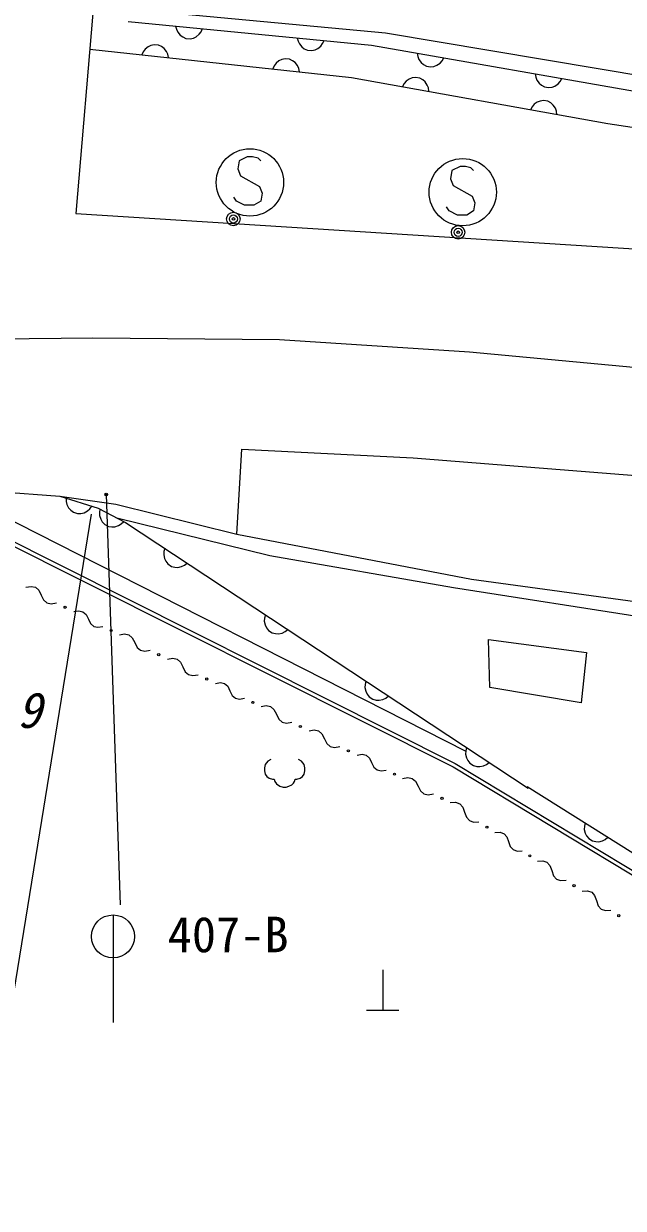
# Model space of a CAD drawing. Units: millimetres, scale not verified. Extents: x 40000 to 680000, y 20000 to 380000.
# Drawn here: x 384495 to 406772, y 272293 to 316301 of the extents above; entities that cross this region are included whole.
import ezdxf
from ezdxf.enums import TextEntityAlignment as Align

# ---------------------------------------------------------------- set-up
doc = ezdxf.new("R2010")
doc.units = ezdxf.units.MM
doc.header["$LTSCALE"] = 1000
doc.linetypes.add('CHAIN', pattern=[18.5, 12, -1.5, 3.5, -1.5])
for name, color, linetype, lineweight in [('M-BGD', 7, 'Continuous', 25), ('M-BGD-EXST', 7, 'Continuous', 25), ('M-BMK', 2, 'CHAIN', 13), ('M-STR-HTXT', 7, 'Continuous', 13), ('M-STR-STRC', 7, 'Continuous', 25)]:
    doc.layers.add(name, color=color, linetype=linetype, lineweight=lineweight)
doc.styles.add('ＭＳ ゴシック', font='')
doc.styles.get('ＭＳ ゴシック').set_extended_font_data('MS Gothic')

msp = doc.modelspace()

# ---------------------------------------------------------------- linework, layer by layer
at = {"layer": 'M-BGD'}
for p, q in [((387794, 325468), (386436, 309255)), ((388764, 316821), (397937, 315957)), ((388379, 316387), (397415, 315507)), ((390141, 316215), (390169, 316092)), ((390169, 316092), (390219, 315987)), ((390219, 315987), (390309, 315877)), ((391015, 315909), (391084, 316003)), ((391084, 316003), (391136, 316118)), ((390309, 315877), (390402, 315808)), ((390402, 315808), (390518, 315757)), ((390518, 315757), (390677, 315741)), ((390677, 315741), (390801, 315769)), ((390801, 315769), (390906, 315819)), ((390906, 315819), (391015, 315909)), ((394659, 315776), (394687, 315652)), ((394687, 315652), (394737, 315547)), ((394737, 315547), (394827, 315438)), ((395533, 315469), (395602, 315563)), ((395602, 315563), (395654, 315679)), ((397937, 315957), (415166, 313065)), ((386947, 315355), (396677, 314308)), ((388935, 315261), (388882, 315146)), ((389005, 315354), (388935, 315261)), ((389115, 315443), (389005, 315354)), ((389221, 315492), (389115, 315443)), ((389345, 315519), (389221, 315492)), ((389504, 315502), (389345, 315519)), ((389619, 315449), (389504, 315502)), ((389712, 315379), (389619, 315449)), ((389801, 315269), (389712, 315379)), ((389850, 315163), (389801, 315269)), ((389877, 315039), (389850, 315163)), ((394827, 315438), (394920, 315368)), ((394920, 315368), (395036, 315317)), ((395036, 315317), (395195, 315301)), ((395195, 315301), (395319, 315329)), ((395319, 315329), (395424, 315380)), ((395424, 315380), (395533, 315469)), ((397415, 315507), (414956, 312429)), ((399115, 315209), (399134, 315084)), ((393800, 314738), (393747, 314623)), ((393870, 314831), (393800, 314738)), ((393980, 314920), (393870, 314831)), ((394086, 314969), (393980, 314920)), ((394210, 314996), (394086, 314969)), ((394369, 314978), (394210, 314996)), ((394484, 314926), (394369, 314978)), ((394577, 314856), (394484, 314926)), ((394666, 314745), (394577, 314856)), ((394715, 314640), (394666, 314745)), ((399134, 315084), (399176, 314975)), ((399176, 314975), (399257, 314859)), ((399257, 314859), (399345, 314783)), ((399345, 314783), (399456, 314723)), ((399456, 314723), (399614, 314695)), ((399614, 314695), (399739, 314713)), ((399739, 314713), (399848, 314755)), ((399848, 314755), (399964, 314837)), ((399964, 314837), (400040, 314925)), ((400040, 314925), (400100, 315036)), ((394742, 314516), (394715, 314640)), ((396677, 314308), (406193, 312588)), ((398818, 314246), (398701, 314166)), ((398927, 314287), (398818, 314246)), ((399052, 314305), (398927, 314287)), ((399209, 314277), (399052, 314305)), ((399320, 314216), (399209, 314277)), ((403500, 314439), (403519, 314314)), ((403519, 314314), (403561, 314205)), ((404425, 314155), (404485, 314266)), ((398625, 314078), (398564, 313967)), ((398701, 314166), (398625, 314078)), ((399408, 314139), (399320, 314216)), ((399489, 314023), (399408, 314139)), ((399530, 313914), (399489, 314023)), ((399548, 313789), (399530, 313914)), ((403561, 314205), (403642, 314089)), ((403642, 314089), (403730, 314013)), ((403730, 314013), (403841, 313953)), ((403841, 313953), (403999, 313925)), ((403999, 313925), (404124, 313944)), ((404124, 313944), (404233, 313986)), ((404233, 313986), (404349, 314067)), ((404349, 314067), (404425, 314155)), ((403576, 313387), (403459, 313306)), ((403685, 313428), (403576, 313387)), ((403810, 313446), (403685, 313428)), ((403967, 313417), (403810, 313446)), ((404078, 313357), (403967, 313417)), ((404166, 313280), (404078, 313357)), ((403383, 313218), (403322, 313107)), ((403459, 313306), (403383, 313218)), ((404247, 313164), (404166, 313280)), ((404288, 313055), (404247, 313164)), ((404306, 312929), (404288, 313055)), ((406193, 312588), (414757, 311309)), ((381627, 299068), (385835, 298749)), ((381635, 299073), (400924, 289272)), ((381440, 298403), (400525, 288821)), ((385835, 298749), (387258, 298305)), ((385835, 298749), (387920, 298452)), ((386069, 298676), (386071, 298550)), ((386071, 298550), (386099, 298436)), ((386099, 298436), (386164, 298311)), ((386950, 298275), (387024, 298378)), ((387920, 298452), (392411, 297332)), ((381405, 298253), (400453, 288689)), ((386164, 298311), (386242, 298224)), ((386242, 298224), (386345, 298150)), ((386345, 298150), (386497, 298102)), ((386497, 298102), (386624, 298105)), ((386624, 298105), (386737, 298132)), ((386737, 298132), (386862, 298198)), ((386862, 298198), (386950, 298275)), ((387258, 298305), (388281, 297771)), ((387326, 298269), (387306, 298144)), ((387306, 298144), (387313, 298028)), ((387313, 298028), (387355, 297893)), ((387957, 297940), (393638, 296548)), ((387355, 297893), (387416, 297793)), ((387416, 297793), (387504, 297702)), ((387504, 297702), (387646, 297628)), ((387646, 297628), (387771, 297608)), ((387771, 297608), (387887, 297615)), ((387887, 297615), (388022, 297658)), ((388022, 297658), (388122, 297718)), ((388122, 297718), (388213, 297806)), ((388281, 297771), (403239, 287899)), ((392411, 297332), (401129, 295667)), ((389701, 296690), (389696, 296574)), ((389733, 296812), (389701, 296690)), ((389696, 296574), (389724, 296435)), ((389724, 296435), (389774, 296330)), ((389774, 296330), (389852, 296230)), ((389852, 296230), (389986, 296142)), ((390363, 296133), (390468, 296183)), ((390468, 296183), (390568, 296261)), ((393638, 296548), (400462, 295361)), ((389986, 296142), (390108, 296109)), ((390108, 296109), (390225, 296104)), ((390225, 296104), (390363, 296133)), ((384570, 295364), (384767, 295398)), ((384767, 295398), (384928, 295362)), ((384928, 295362), (385053, 295254)), ((400462, 295361), (410737, 293742)), ((401129, 295667), (410172, 294422)), ((385053, 295254), (385141, 295074)), ((385141, 295074), (385230, 294895)), ((385230, 294895), (385354, 294787)), ((385354, 294787), (385515, 294750)), ((385515, 294750), (385712, 294785)), ((386354, 294459), (386541, 294492)), ((386541, 294492), (386694, 294457)), ((386694, 294457), (386813, 294355)), ((386813, 294355), (386897, 294184)), ((386897, 294184), (386981, 294014)), ((386981, 294014), (387099, 293911)), ((393440, 294222), (393435, 294106)), ((393435, 294106), (393463, 293967)), ((393473, 294344), (393440, 294222)), ((387099, 293911), (387252, 293877)), ((387252, 293877), (387439, 293910)), ((388049, 293600), (388246, 293635)), ((388246, 293635), (388407, 293598)), ((388407, 293598), (388531, 293490)), ((393463, 293967), (393514, 293862)), ((393514, 293862), (393592, 293762)), ((393592, 293762), (393725, 293674)), ((393725, 293674), (393848, 293641)), ((393848, 293641), (393964, 293636)), ((393964, 293636), (394103, 293665)), ((394103, 293665), (394208, 293715)), ((394208, 293715), (394307, 293793)), ((388531, 293490), (388620, 293311)), ((388620, 293311), (388708, 293132)), ((388708, 293132), (388833, 293024)), ((401762, 293422), (405411, 292946)), ((401812, 291639), (401762, 293422)), ((388833, 293024), (388994, 292987)), ((388994, 292987), (389191, 293022)), ((389833, 292696), (390030, 292731)), ((390030, 292731), (390191, 292694)), ((390191, 292694), (390315, 292586)), ((405411, 292946), (405205, 291066)), ((390315, 292586), (390404, 292407)), ((390404, 292407), (390492, 292227)), ((390492, 292227), (390617, 292119)), ((390617, 292119), (390778, 292083)), ((390778, 292083), (390975, 292117)), ((391617, 291792), (391804, 291825)), ((391804, 291825), (391957, 291790)), ((391957, 291790), (392075, 291688)), ((397212, 291876), (397179, 291754)), ((392075, 291688), (392159, 291517)), ((392159, 291517), (392243, 291347)), ((392243, 291347), (392362, 291244)), ((397179, 291754), (397174, 291637)), ((397174, 291637), (397203, 291499)), ((397203, 291499), (397253, 291394)), ((397253, 291394), (397331, 291294)), ((405205, 291066), (401812, 291639)), ((392362, 291244), (392514, 291209)), ((392514, 291209), (392702, 291242)), ((393312, 290933), (393509, 290968)), ((393509, 290968), (393669, 290931)), ((393669, 290931), (393794, 290823)), ((397331, 291294), (397465, 291206)), ((397465, 291206), (397587, 291173)), ((397587, 291173), (397704, 291168)), ((397704, 291168), (397842, 291197)), ((397842, 291197), (397947, 291247)), ((397947, 291247), (398047, 291325)), ((393794, 290823), (393883, 290644)), ((393883, 290644), (393971, 290464)), ((393971, 290464), (394096, 290356)), ((394096, 290356), (394256, 290320)), ((394256, 290320), (394453, 290354)), ((395096, 290029), (395293, 290064)), ((395293, 290064), (395453, 290027)), ((395453, 290027), (395578, 289919)), ((395578, 289919), (395666, 289739)), ((395666, 289739), (395755, 289560)), ((395755, 289560), (395880, 289452)), ((395880, 289452), (396040, 289415)), ((396040, 289415), (396237, 289450)), ((396880, 289125), (397067, 289158)), ((397067, 289158), (397219, 289123)), ((400919, 289286), (400914, 289169)), ((400914, 289169), (400942, 289031)), ((400951, 289408), (400919, 289286)), ((393471, 288780), (393441, 288660)), ((393561, 288900), (393471, 288780)), ((393681, 288960), (393561, 288900)), ((394821, 288900), (394701, 288960)), ((394911, 288780), (394821, 288900)), ((394941, 288660), (394911, 288780)), ((397219, 289123), (397338, 289020)), ((397338, 289020), (397422, 288850)), ((397422, 288850), (397506, 288679)), ((400525, 288821), (408024, 284290)), ((400942, 289031), (400993, 288926)), ((400993, 288926), (401071, 288826)), ((401071, 288826), (401204, 288738)), ((401204, 288738), (401326, 288705)), ((401326, 288705), (401443, 288700)), ((401443, 288700), (401581, 288729)), ((401581, 288729), (401687, 288779)), ((401687, 288779), (401786, 288857)), ((393441, 288660), (393441, 288540)), ((393441, 288540), (393471, 288420)), ((393471, 288420), (393531, 288330)), ((393531, 288330), (393621, 288270)), ((393621, 288270), (393741, 288240)), ((394641, 288240), (394761, 288270)), ((394761, 288270), (394851, 288330)), ((394851, 288330), (394911, 288420)), ((394911, 288420), (394941, 288540)), ((394941, 288540), (394941, 288660)), ((397506, 288679), (397624, 288577)), ((397624, 288577), (397777, 288542)), ((397777, 288542), (397964, 288575)), ((398574, 288266), (398771, 288300)), ((398771, 288300), (398932, 288264)), ((398932, 288264), (399057, 288156)), ((400453, 288689), (407947, 284162)), ((393741, 288240), (393801, 288240)), ((393801, 288240), (393831, 288150)), ((393831, 288150), (393891, 288060)), ((393891, 288060), (394011, 287970)), ((394011, 287970), (394131, 287940)), ((394131, 287940), (394251, 287940)), ((394251, 287940), (394341, 287970)), ((394341, 287970), (394461, 288030)), ((394461, 288030), (394521, 288090)), ((394521, 288090), (394551, 288150)), ((394551, 288150), (394581, 288240)), ((394581, 288240), (394641, 288240)), ((399057, 288156), (399145, 287976)), ((399145, 287976), (399234, 287797)), ((403204, 287968), (408355, 284719)), ((399234, 287797), (399358, 287689)), ((399358, 287689), (399519, 287652)), ((399519, 287652), (399716, 287687)), ((400344, 287369), (400544, 287379)), ((400544, 287379), (400699, 287323)), ((400699, 287323), (400809, 287201)), ((400809, 287201), (400875, 287012)), ((400875, 287012), (400941, 286823)), ((400941, 286823), (401052, 286701)), ((401052, 286701), (401207, 286644)), ((401207, 286644), (401407, 286655)), ((405356, 286610), (405326, 286487)), ((402004, 286253), (402194, 286263)), ((402194, 286263), (402341, 286210)), ((402341, 286210), (402446, 286094)), ((402446, 286094), (402509, 285914)), ((405326, 286487), (405324, 286371)), ((405324, 286371), (405355, 286233)), ((405355, 286233), (405407, 286129)), ((405407, 286129), (405487, 286031)), ((406104, 285996), (406202, 286076)), ((402509, 285914), (402572, 285735)), ((402572, 285735), (402677, 285619)), ((402677, 285619), (402824, 285566)), ((405487, 286031), (405623, 285945)), ((405623, 285945), (405746, 285915)), ((405746, 285915), (405862, 285912)), ((405862, 285912), (406000, 285944)), ((406000, 285944), (406104, 285996)), ((402824, 285566), (403014, 285575)), ((403582, 285194), (403781, 285204)), ((403781, 285204), (403936, 285148)), ((403936, 285148), (404047, 285026)), ((404047, 285026), (404113, 284837)), ((404113, 284837), (404179, 284648)), ((404179, 284648), (404289, 284526)), ((404289, 284526), (404444, 284470)), ((404444, 284470), (404644, 284480)), ((405242, 284079), (405441, 284089)), ((405441, 284089), (405597, 284033)), ((405597, 284033), (405707, 283911)), ((405707, 283911), (405773, 283722)), ((405773, 283722), (405839, 283533)), ((405839, 283533), (405949, 283411)), ((405949, 283411), (406105, 283355)), ((406105, 283355), (406304, 283365)), ((397832, 281158), (397832, 279658)), ((397232, 279658), (398432, 279658))]:
    msp.add_line(p, q, dxfattribs=at)
for centre, radius in [((386033, 294622), 40), ((387744, 293755), 38), ((389512, 292859), 40), ((391296, 291955), 40), ((393007, 291088), 38), ((394774, 290192), 40), ((396558, 289287), 40), ((398269, 288420), 38), ((400037, 287524), 40), ((401705, 286454), 40), ((403298, 285385), 38), ((404943, 284280), 40), ((406603, 283164), 40)]:
    msp.add_circle(centre, radius, dxfattribs=at)
at = {"layer": 'M-BGD-EXST'}
for p, q in [((392501, 311204), (392451, 310904)), ((392801, 311354), (392501, 311204)), ((393001, 311354), (392801, 311354)), ((393201, 311304), (393001, 311354)), ((393301, 311204), (393201, 311304)), ((392451, 310904), (392551, 310654)), ((400407, 310843), (400357, 310543)), ((400707, 310993), (400407, 310843)), ((400907, 310993), (400707, 310993)), ((401107, 310943), (400907, 310993)), ((401207, 310843), (401107, 310943)), ((392551, 310654), (393251, 310254)), ((400357, 310543), (400457, 310293)), ((400457, 310293), (401157, 309893)), ((392401, 309704), (392301, 309854)), ((393251, 310254), (393351, 310004)), ((393351, 310004), (393301, 309704)), ((401157, 309893), (401257, 309643)), ((392701, 309554), (392401, 309704)), ((393051, 309554), (392701, 309554)), ((393301, 309704), (393051, 309554)), ((400307, 309343), (400207, 309493)), ((401257, 309643), (401207, 309343)), ((400607, 309193), (400307, 309343)), ((400957, 309193), (400607, 309193)), ((401207, 309343), (400957, 309193))]:
    msp.add_line(p, q, dxfattribs=at)
for centre, radius in [((392901, 310404), 1250), ((400807, 310043), 1250), ((392286, 309046), 250), ((392286, 309046), 150), ((392286, 309046), 50), ((400635, 308551), 250), ((400635, 308551), 150), ((400635, 308551), 50)]:
    msp.add_circle(centre, radius, dxfattribs=at)
at = {"layer": 'M-BMK'}
for p, q in [((380692, 304571), (387062, 304629)), ((387062, 304629), (394005, 304571)), ((394005, 304571), (401063, 304112)), ((401063, 304112), (407146, 303538))]:
    msp.add_line(p, q, dxfattribs=at)
at = {"layer": 'M-STR-HTXT'}
msp.add_line((387003, 298078), (379626, 252695), dxfattribs=at)
at = {"layer": 'M-STR-STRC'}
for p, q in [((386436, 309255), (413207, 307547)), ((392411, 297332), (392594, 300498)), ((392594, 300498), (398971, 300176)), ((398971, 300176), (407551, 299488)), ((387564, 298809), (388077, 283568)), ((387814, 283192), (387814, 279192))]:
    msp.add_line(p, q, dxfattribs=at)
for centre, radius in [((387564, 298809), 50), ((387564, 298809), 25), ((387814, 282392), 800)]:
    msp.add_circle(centre, radius, dxfattribs=at)

# ---------------------------------------------------------------- texts
at = {"layer": 'M-BGD', "style": 'ＭＳ ゴシック', "oblique": 15}
msp.add_text('5.9', height=1320, dxfattribs=at).set_placement((382452, 289742), align=Align.BOTTOM_LEFT)
at = {"layer": 'M-STR-STRC', "style": 'ＭＳ ゴシック'}
msp.add_text('407-B', height=1320, dxfattribs=at).set_placement((389845, 281409), align=Align.BOTTOM_LEFT)

doc.saveas('drawing.dxf')
